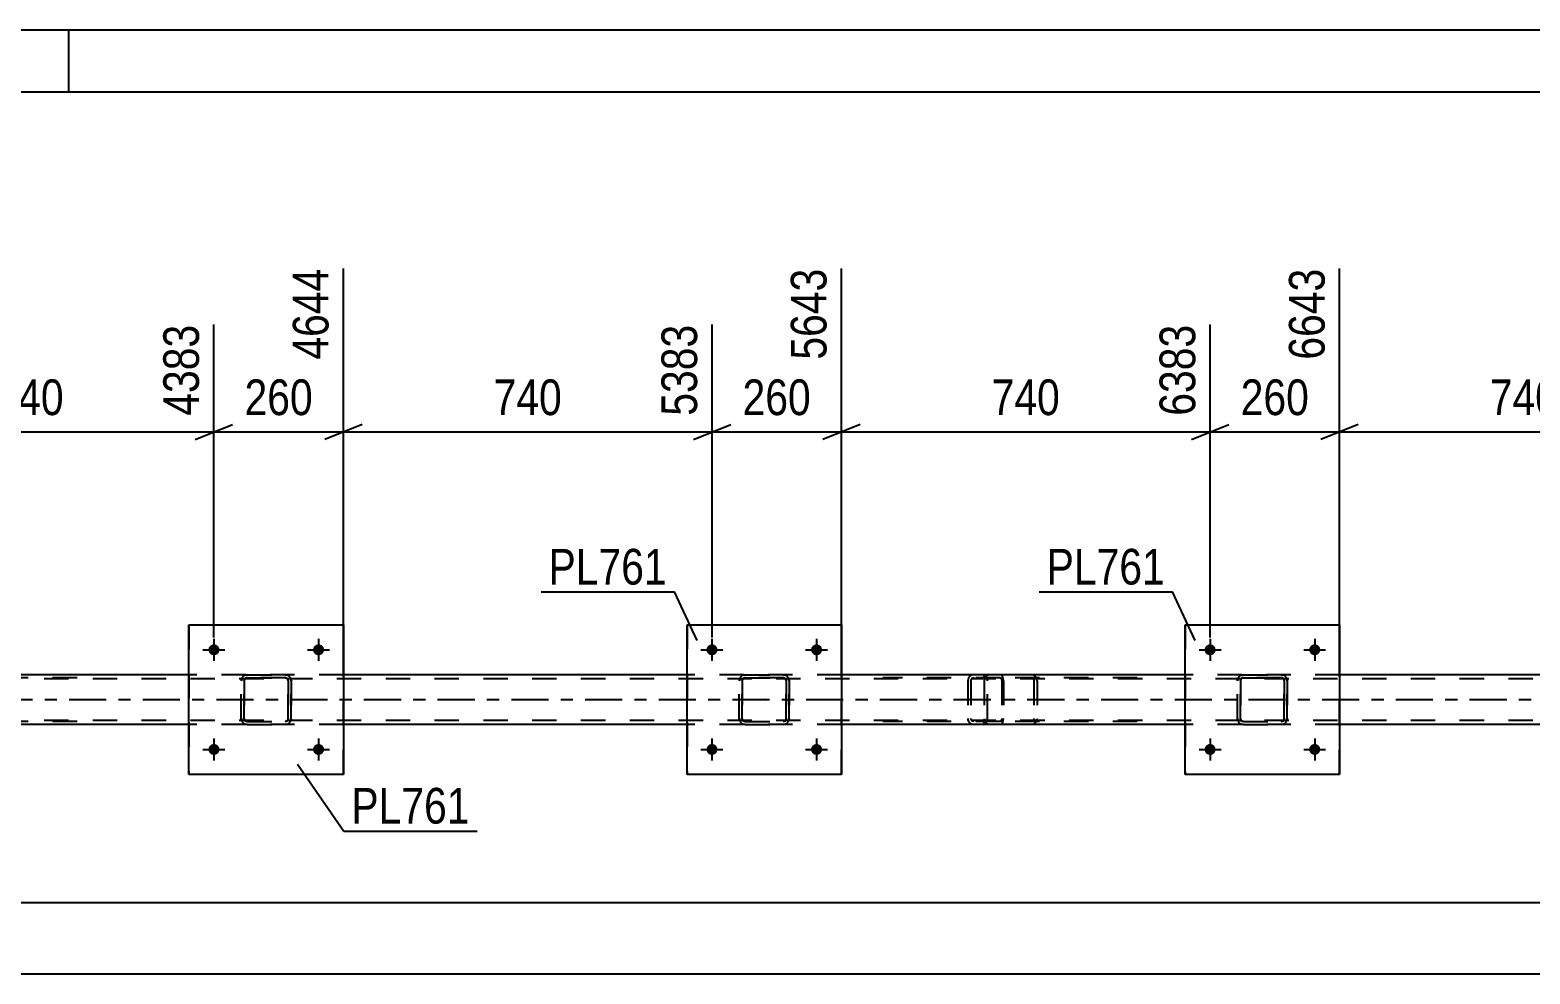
# Model space of a CAD drawing. Header units: millimetres. Extents: x 0 to 841, y 0 to 594.
# Drawn here: x 207.9 to 328.3, y 518.2 to 594 of the extents above; entities that cross this region are included whole.
import ezdxf

# ---------------------------------------------------------------- set-up
doc = ezdxf.new("R2010")
doc.units = ezdxf.units.MM
doc.linetypes.add('DXK_LINE_DOT2', pattern=[3.9198, 1.9599, -1.9599])
doc.linetypes.add('DXK_LINE_DOT3', pattern=[5.9187, 2.979, -0.9799, 0.9799, -0.9799])
doc.styles.add('Arial Narrow', font='ARIALN.TTF', dxfattribs={"height": 0.2})

# ---------------------------------------------------------------- blocks, each defined once
blk = doc.blocks.new('Unknown-318892383-1113')
at = {"color": 5, "linetype": 'Continuous'}
for p, q in [((841, 594), (0, 594)), ((211, 589), (211, 594)), ((836, 589), (5, 589))]:
    blk.add_line(p, q, dxfattribs=at)
blk = doc.blocks.new('Bolt-318892383-5901 - 5883')
at = {"linetype": 'Continuous'}
for points in [[(222.22, 536.25), (222.23, 536.34), (222.26, 536.43), (222.31, 536.51), (222.37, 536.58), (222.44, 536.63), (222.53, 536.67), (222.62, 536.69), (222.71, 536.69), (222.8, 536.67), (222.88, 536.63), (222.96, 536.58), (223.02, 536.51), (223.07, 536.43), (223.1, 536.34), (223.1, 536.25), (223.1, 536.16), (223.07, 536.07), (223.02, 535.99), (222.96, 535.92), (222.88, 535.87), (222.8, 535.83), (222.71, 535.81), (222.62, 535.81), (222.53, 535.83), (222.44, 535.87), (222.37, 535.92), (222.31, 535.99), (222.26, 536.07), (222.23, 536.16)], [(230.62, 536.25), (230.63, 536.34), (230.66, 536.43), (230.71, 536.51), (230.77, 536.58), (230.84, 536.63), (230.93, 536.67), (231.02, 536.69), (231.11, 536.69), (231.2, 536.67), (231.28, 536.63), (231.36, 536.58), (231.42, 536.51), (231.47, 536.43), (231.5, 536.34), (231.5, 536.25), (231.5, 536.16), (231.47, 536.07), (231.42, 535.99), (231.36, 535.92), (231.28, 535.87), (231.2, 535.83), (231.11, 535.81), (231.02, 535.81), (230.93, 535.83), (230.84, 535.87), (230.77, 535.92), (230.71, 535.99), (230.66, 536.07), (230.63, 536.16)]]:
    blk.add_hatch(color=1, dxfattribs=at).paths.add_polyline_path(points)
at = {"color": 1, "linetype": 'Continuous'}
for p, q in [((221.78, 536.25), (223.54, 536.25)), ((222.66, 537.13), (222.66, 535.37)), ((230.18, 536.25), (231.94, 536.25)), ((231.06, 537.13), (231.06, 535.37))]:
    blk.add_line(p, q, dxfattribs=at)
blk = doc.blocks.new('Bolt-318892383-5902 - 5883')
at = {"linetype": 'Continuous'}
for points in [[(222.22, 544.25), (222.23, 544.34), (222.26, 544.43), (222.31, 544.51), (222.37, 544.58), (222.44, 544.63), (222.53, 544.67), (222.62, 544.69), (222.71, 544.69), (222.8, 544.67), (222.88, 544.63), (222.96, 544.58), (223.02, 544.51), (223.07, 544.43), (223.1, 544.34), (223.1, 544.25), (223.1, 544.16), (223.07, 544.07), (223.02, 543.99), (222.96, 543.92), (222.88, 543.87), (222.8, 543.83), (222.71, 543.81), (222.62, 543.81), (222.53, 543.83), (222.44, 543.87), (222.37, 543.92), (222.31, 543.99), (222.26, 544.07), (222.23, 544.16)], [(230.62, 544.25), (230.63, 544.34), (230.66, 544.43), (230.71, 544.51), (230.77, 544.58), (230.84, 544.63), (230.93, 544.67), (231.02, 544.69), (231.11, 544.69), (231.2, 544.67), (231.28, 544.63), (231.36, 544.58), (231.42, 544.51), (231.47, 544.43), (231.5, 544.34), (231.5, 544.25), (231.5, 544.16), (231.47, 544.07), (231.42, 543.99), (231.36, 543.92), (231.28, 543.87), (231.2, 543.83), (231.11, 543.81), (231.02, 543.81), (230.93, 543.83), (230.84, 543.87), (230.77, 543.92), (230.71, 543.99), (230.66, 544.07), (230.63, 544.16)]]:
    blk.add_hatch(color=1, dxfattribs=at).paths.add_polyline_path(points)
at = {"color": 1, "linetype": 'Continuous'}
for p, q in [((222.66, 545.13), (222.66, 543.37)), ((231.06, 545.13), (231.06, 543.37)), ((221.78, 544.25), (223.54, 544.25)), ((230.18, 544.25), (231.94, 544.25))]:
    blk.add_line(p, q, dxfattribs=at)
blk = doc.blocks.new('Bolt-318892383-5917 - 5883')
at = {"linetype": 'Continuous'}
for points in [[(262.21, 536.25), (262.22, 536.34), (262.25, 536.43), (262.3, 536.51), (262.36, 536.58), (262.43, 536.63), (262.52, 536.67), (262.61, 536.69), (262.7, 536.69), (262.79, 536.67), (262.87, 536.63), (262.95, 536.58), (263.01, 536.51), (263.06, 536.43), (263.08, 536.34), (263.09, 536.25), (263.08, 536.16), (263.06, 536.07), (263.01, 535.99), (262.95, 535.92), (262.87, 535.87), (262.79, 535.83), (262.7, 535.81), (262.61, 535.81), (262.52, 535.83), (262.43, 535.87), (262.36, 535.92), (262.3, 535.99), (262.25, 536.07), (262.22, 536.16)], [(270.61, 536.25), (270.62, 536.34), (270.65, 536.43), (270.7, 536.51), (270.76, 536.58), (270.83, 536.63), (270.92, 536.67), (271.01, 536.69), (271.1, 536.69), (271.19, 536.67), (271.27, 536.63), (271.35, 536.58), (271.41, 536.51), (271.46, 536.43), (271.48, 536.34), (271.49, 536.25), (271.48, 536.16), (271.46, 536.07), (271.41, 535.99), (271.35, 535.92), (271.27, 535.87), (271.19, 535.83), (271.1, 535.81), (271.01, 535.81), (270.92, 535.83), (270.83, 535.87), (270.76, 535.92), (270.7, 535.99), (270.65, 536.07), (270.62, 536.16)]]:
    blk.add_hatch(color=1, dxfattribs=at).paths.add_polyline_path(points)
at = {"color": 1, "linetype": 'Continuous'}
for p, q in [((261.77, 536.25), (263.53, 536.25)), ((262.65, 537.13), (262.65, 535.37)), ((270.17, 536.25), (271.93, 536.25)), ((271.05, 537.13), (271.05, 535.37))]:
    blk.add_line(p, q, dxfattribs=at)
blk = doc.blocks.new('Bolt-318892383-5918 - 5883')
at = {"linetype": 'Continuous'}
for points in [[(262.21, 544.25), (262.22, 544.34), (262.25, 544.43), (262.3, 544.51), (262.36, 544.58), (262.43, 544.63), (262.52, 544.67), (262.61, 544.69), (262.7, 544.69), (262.79, 544.67), (262.87, 544.63), (262.95, 544.58), (263.01, 544.51), (263.06, 544.43), (263.08, 544.34), (263.09, 544.25), (263.08, 544.16), (263.06, 544.07), (263.01, 543.99), (262.95, 543.92), (262.87, 543.87), (262.79, 543.83), (262.7, 543.81), (262.61, 543.81), (262.52, 543.83), (262.43, 543.87), (262.36, 543.92), (262.3, 543.99), (262.25, 544.07), (262.22, 544.16)], [(270.61, 544.25), (270.62, 544.34), (270.65, 544.43), (270.7, 544.51), (270.76, 544.58), (270.83, 544.63), (270.92, 544.67), (271.01, 544.69), (271.1, 544.69), (271.19, 544.67), (271.27, 544.63), (271.35, 544.58), (271.41, 544.51), (271.46, 544.43), (271.48, 544.34), (271.49, 544.25), (271.48, 544.16), (271.46, 544.07), (271.41, 543.99), (271.35, 543.92), (271.27, 543.87), (271.19, 543.83), (271.1, 543.81), (271.01, 543.81), (270.92, 543.83), (270.83, 543.87), (270.76, 543.92), (270.7, 543.99), (270.65, 544.07), (270.62, 544.16)]]:
    blk.add_hatch(color=1, dxfattribs=at).paths.add_polyline_path(points)
at = {"color": 1, "linetype": 'Continuous'}
for p, q in [((262.65, 545.13), (262.65, 543.37)), ((271.05, 545.13), (271.05, 543.37)), ((261.77, 544.25), (263.53, 544.25)), ((270.17, 544.25), (271.93, 544.25))]:
    blk.add_line(p, q, dxfattribs=at)
blk = doc.blocks.new('Part-318892383-5984 - 5883')
at = {"color": 7, "linetype": 'DXK_LINE_DOT2'}
for p, q in [((285.79, 542.25), (276.38, 542.25)), ((283.7, 542.25), (283.51, 542.21)), ((284.51, 542.01), (284.51, 542.25)), ((285.89, 542.21), (285.79, 542.25)), ((285.98, 542.11), (285.89, 542.21)), ((286.04, 541.95), (285.98, 542.11)), ((285.79, 542.01), (276.38, 542.01)), ((283.22, 541.91), (283.2, 541.77)), ((283.2, 541.77), (283.2, 538.73)), ((283.23, 541.95), (283.22, 541.91)), ((283.45, 541.77), (283.47, 541.86)), ((283.45, 541.77), (283.45, 538.73)), ((283.47, 541.86), (283.52, 541.94)), ((283.52, 541.94), (283.6, 541.99)), ((283.6, 541.99), (283.7, 542.01)), ((285.79, 542.01), (285.84, 541.99)), ((285.84, 541.99), (285.89, 541.94)), ((285.89, 541.94), (285.91, 541.86)), ((285.91, 541.86), (285.92, 541.77)), ((285.92, 541.77), (285.92, 538.73)), ((286.06, 541.77), (286.04, 541.95)), ((286.06, 541.77), (286.06, 538.73)), ((285.79, 538.49), (276.38, 538.49)), ((283.2, 538.73), (283.21, 538.64)), ((283.21, 538.64), (283.23, 538.55)), ((283.47, 538.64), (283.45, 538.73)), ((283.52, 538.56), (283.47, 538.64)), ((283.6, 538.51), (283.52, 538.56)), ((283.7, 538.49), (283.6, 538.51)), ((284.51, 538.25), (284.51, 538.49)), ((285.84, 538.51), (285.79, 538.49)), ((285.89, 538.56), (285.84, 538.51)), ((285.91, 538.64), (285.89, 538.56)), ((285.92, 538.73), (285.91, 538.64)), ((285.98, 538.39), (286.04, 538.55)), ((286.04, 538.55), (286.06, 538.73)), ((285.79, 538.25), (276.38, 538.25)), ((283.51, 538.29), (283.7, 538.25)), ((285.79, 538.25), (285.89, 538.29)), ((285.89, 538.29), (285.98, 538.39))]:
    blk.add_line(p, q, dxfattribs=at)
for centre, start, end in [((283.68, 541.75), 111.1941, 156.1506), ((283.68, 538.75), 203.8494, 248.8059)]:
    blk.add_arc(centre, 0.492, start, end, dxfattribs=at)
blk = doc.blocks.new('Bolt-318892383-5925 - 5883')
at = {"linetype": 'Continuous'}
for points in [[(302.21, 536.25), (302.22, 536.34), (302.25, 536.43), (302.3, 536.51), (302.36, 536.58), (302.43, 536.63), (302.52, 536.67), (302.61, 536.69), (302.7, 536.69), (302.79, 536.67), (302.87, 536.63), (302.95, 536.58), (303.01, 536.51), (303.06, 536.43), (303.08, 536.34), (303.09, 536.25), (303.08, 536.16), (303.06, 536.07), (303.01, 535.99), (302.95, 535.92), (302.87, 535.87), (302.79, 535.83), (302.7, 535.81), (302.61, 535.81), (302.52, 535.83), (302.43, 535.87), (302.36, 535.92), (302.3, 535.99), (302.25, 536.07), (302.22, 536.16)], [(310.61, 536.25), (310.62, 536.34), (310.65, 536.43), (310.7, 536.51), (310.76, 536.58), (310.83, 536.63), (310.92, 536.67), (311.01, 536.69), (311.1, 536.69), (311.19, 536.67), (311.27, 536.63), (311.35, 536.58), (311.41, 536.51), (311.46, 536.43), (311.48, 536.34), (311.49, 536.25), (311.48, 536.16), (311.46, 536.07), (311.41, 535.99), (311.35, 535.92), (311.27, 535.87), (311.19, 535.83), (311.1, 535.81), (311.01, 535.81), (310.92, 535.83), (310.83, 535.87), (310.76, 535.92), (310.7, 535.99), (310.65, 536.07), (310.62, 536.16)]]:
    blk.add_hatch(color=1, dxfattribs=at).paths.add_polyline_path(points)
at = {"color": 1, "linetype": 'Continuous'}
for p, q in [((301.77, 536.25), (303.53, 536.25)), ((302.65, 537.13), (302.65, 535.37)), ((310.17, 536.25), (311.93, 536.25)), ((311.05, 537.13), (311.05, 535.37))]:
    blk.add_line(p, q, dxfattribs=at)
blk = doc.blocks.new('Bolt-318892383-5926 - 5883')
at = {"linetype": 'Continuous'}
for points in [[(302.21, 544.25), (302.22, 544.34), (302.25, 544.43), (302.3, 544.51), (302.36, 544.58), (302.43, 544.63), (302.52, 544.67), (302.61, 544.69), (302.7, 544.69), (302.79, 544.67), (302.87, 544.63), (302.95, 544.58), (303.01, 544.51), (303.06, 544.43), (303.08, 544.34), (303.09, 544.25), (303.08, 544.16), (303.06, 544.07), (303.01, 543.99), (302.95, 543.92), (302.87, 543.87), (302.79, 543.83), (302.7, 543.81), (302.61, 543.81), (302.52, 543.83), (302.43, 543.87), (302.36, 543.92), (302.3, 543.99), (302.25, 544.07), (302.22, 544.16)], [(310.61, 544.25), (310.62, 544.34), (310.65, 544.43), (310.7, 544.51), (310.76, 544.58), (310.83, 544.63), (310.92, 544.67), (311.01, 544.69), (311.1, 544.69), (311.19, 544.67), (311.27, 544.63), (311.35, 544.58), (311.41, 544.51), (311.46, 544.43), (311.48, 544.34), (311.49, 544.25), (311.48, 544.16), (311.46, 544.07), (311.41, 543.99), (311.35, 543.92), (311.27, 543.87), (311.19, 543.83), (311.1, 543.81), (311.01, 543.81), (310.92, 543.83), (310.83, 543.87), (310.76, 543.92), (310.7, 543.99), (310.65, 544.07), (310.62, 544.16)]]:
    blk.add_hatch(color=1, dxfattribs=at).paths.add_polyline_path(points)
at = {"color": 1, "linetype": 'Continuous'}
for p, q in [((302.65, 545.13), (302.65, 543.37)), ((311.05, 545.13), (311.05, 543.37)), ((301.77, 544.25), (303.53, 544.25)), ((310.17, 544.25), (311.93, 544.25))]:
    blk.add_line(p, q, dxfattribs=at)
blk = doc.blocks.new('Part-318892383-5941 - 5883')
at = {"color": 2, "linetype": 'Continuous'}
for p, q in [((220.66, 542.25), (193.06, 542.25)), ((260.65, 542.25), (233.06, 542.25)), ((300.65, 542.25), (273.05, 542.25)), ((340.66, 542.25), (313.05, 542.25)), ((220.66, 538.25), (193.06, 538.25)), ((260.65, 538.25), (233.06, 538.25)), ((300.65, 538.25), (273.05, 538.25)), ((340.66, 538.25), (313.05, 538.25))]:
    blk.add_line(p, q, dxfattribs=at)
at = {"color": 7, "linetype": 'DXK_LINE_DOT2'}
for p, q in [((233.06, 542.25), (220.66, 542.25)), ((273.05, 542.25), (260.65, 542.25)), ((313.05, 542.25), (300.65, 542.25)), ((767.59, 541.93), (92.66, 541.93)), ((767.59, 538.57), (92.66, 538.57)), ((233.06, 538.25), (220.66, 538.25)), ((273.05, 538.25), (260.65, 538.25)), ((313.05, 538.25), (300.65, 538.25))]:
    blk.add_line(p, q, dxfattribs=at)
at = {"color": 7, "linetype": 'DXK_LINE_DOT3'}
blk.add_line((92.66, 540.25), (767.59, 540.25), dxfattribs=at)
blk = doc.blocks.new('Part-318892383-6071 - 5883')
at = {"color": 2, "linetype": 'Continuous'}
for p, q in [((220.66, 534.25), (220.66, 546.25)), ((220.66, 546.25), (220.66, 546.25)), ((220.66, 546.25), (233.06, 546.25)), ((233.06, 546.25), (233.06, 534.25)), ((220.66, 534.25), (220.66, 534.25)), ((233.06, 534.25), (220.66, 534.25))]:
    blk.add_line(p, q, dxfattribs=at)
at = {"color": 7, "linetype": 'DXK_LINE_DOT2'}
for p, q in [((220.66, 546.25), (220.66, 534.25)), ((220.66, 546.25), (220.66, 546.25)), ((233.06, 534.25), (233.06, 546.25)), ((220.66, 534.25), (220.66, 534.25))]:
    blk.add_line(p, q, dxfattribs=at)
blk = doc.blocks.new('Part-318892383-6113 - 5883')
at = {"color": 7, "linetype": 'DXK_LINE_DOT2'}
for p, q in [((285.02, 542.25), (284.83, 542.21)), ((296.8, 542.25), (285.02, 542.25)), ((288.45, 542.21), (288.26, 542.25)), ((284.54, 541.91), (284.51, 541.77)), ((284.51, 541.77), (284.51, 538.73)), ((284.55, 541.95), (284.54, 541.91)), ((284.77, 541.77), (284.79, 541.86)), ((284.77, 538.73), (284.77, 541.77)), ((284.79, 541.86), (284.84, 541.94)), ((284.84, 541.94), (284.93, 541.99)), ((284.93, 541.99), (285.02, 542.01)), ((296.8, 542.01), (285.02, 542.01)), ((288.26, 542.01), (288.36, 541.99)), ((288.36, 541.99), (288.44, 541.94)), ((288.44, 541.94), (288.5, 541.86)), ((288.5, 541.86), (288.51, 541.77)), ((288.51, 541.77), (288.51, 538.73)), ((288.74, 541.91), (288.73, 541.95)), ((288.77, 541.77), (288.74, 541.91)), ((288.77, 541.77), (288.77, 538.73)), ((284.51, 538.73), (284.53, 538.64)), ((284.53, 538.64), (284.55, 538.55)), ((284.79, 538.64), (284.77, 538.73)), ((284.84, 538.56), (284.79, 538.64)), ((284.93, 538.51), (284.84, 538.56)), ((285.02, 538.49), (284.93, 538.51)), ((296.8, 538.49), (285.02, 538.49)), ((288.36, 538.51), (288.26, 538.49)), ((288.44, 538.56), (288.36, 538.51)), ((288.5, 538.64), (288.44, 538.56)), ((288.51, 538.73), (288.5, 538.64)), ((288.73, 538.55), (288.75, 538.64)), ((288.75, 538.64), (288.77, 538.73)), ((284.83, 538.29), (285.02, 538.25)), ((296.8, 538.25), (285.02, 538.25)), ((288.26, 538.25), (288.45, 538.29))]:
    blk.add_line(p, q, dxfattribs=at)
for centre, start, end in [((285, 541.75), 110.7583, 155.68), ((288.28, 541.75), 24.32, 69.2417), ((285, 538.75), 204.32, 249.2417), ((288.28, 538.75), 290.7583, 335.68)]:
    blk.add_arc(centre, 0.496, start, end, dxfattribs=at)
blk = doc.blocks.new('Part-318892383-6114 - 5883')
at = {"color": 7, "linetype": 'DXK_LINE_DOT2'}
for p, q in [((199.89, 542.25), (199.69, 542.21)), ((211.67, 542.25), (199.89, 542.25)), ((203.32, 542.21), (203.12, 542.25)), ((199.41, 541.91), (199.38, 541.77)), ((199.38, 541.77), (199.38, 538.73)), ((199.42, 541.95), (199.41, 541.91)), ((199.63, 541.77), (199.65, 541.86)), ((199.63, 538.73), (199.63, 541.77)), ((199.65, 541.86), (199.71, 541.94)), ((199.71, 541.94), (199.79, 541.99)), ((199.79, 541.99), (199.89, 542.01)), ((211.67, 542.01), (199.89, 542.01)), ((203.12, 542.01), (203.22, 541.99)), ((203.22, 541.99), (203.31, 541.94)), ((203.31, 541.94), (203.36, 541.86)), ((203.36, 541.86), (203.38, 541.77)), ((203.38, 541.77), (203.38, 538.73)), ((203.61, 541.91), (203.6, 541.95)), ((203.64, 541.77), (203.61, 541.91)), ((203.64, 541.77), (203.64, 538.73)), ((199.38, 538.73), (199.4, 538.64)), ((199.4, 538.64), (199.42, 538.55)), ((199.65, 538.64), (199.63, 538.73)), ((199.71, 538.56), (199.65, 538.64)), ((199.79, 538.51), (199.71, 538.56)), ((199.89, 538.49), (199.79, 538.51)), ((211.67, 538.49), (199.89, 538.49)), ((203.22, 538.51), (203.12, 538.49)), ((203.31, 538.56), (203.22, 538.51)), ((203.36, 538.64), (203.31, 538.56)), ((203.38, 538.73), (203.36, 538.64)), ((203.6, 538.55), (203.62, 538.64)), ((203.62, 538.64), (203.64, 538.73)), ((199.69, 538.29), (199.89, 538.25)), ((211.67, 538.25), (199.89, 538.25)), ((203.12, 538.25), (203.32, 538.29))]:
    blk.add_line(p, q, dxfattribs=at)
for centre, start, end in [((199.87, 541.75), 110.7583, 155.68), ((203.14, 541.75), 24.32, 69.2417), ((199.87, 538.75), 204.32, 249.2417), ((203.14, 538.75), 290.7583, 335.68)]:
    blk.add_arc(centre, 0.496, start, end, dxfattribs=at)
blk = doc.blocks.new('Part-318892383-6116 - 5883')
at = {"color": 7, "linetype": 'DXK_LINE_DOT2'}
for p, q in [((225.16, 542.21), (225.34, 542.25)), ((225.34, 542.25), (225.16, 542.21)), ((225.34, 542.25), (228.38, 542.25)), ((225.34, 542.25), (225.34, 542.25)), ((225.34, 542.25), (228.38, 542.25)), ((228.38, 542.25), (228.38, 542.25)), ((228.38, 542.25), (228.56, 542.21)), ((228.57, 542.21), (228.38, 542.25)), ((224.86, 541.77), (224.9, 541.95)), ((224.9, 541.95), (224.86, 541.77)), ((224.86, 538.73), (224.86, 541.77)), ((224.86, 541.77), (224.86, 541.77)), ((224.86, 538.73), (224.86, 541.77)), ((225.1, 541.77), (225.12, 541.86)), ((225.12, 541.86), (225.1, 541.77)), ((225.1, 538.73), (225.1, 541.77)), ((225.1, 541.77), (225.1, 541.77)), ((225.1, 541.77), (225.1, 538.73)), ((225.12, 541.86), (225.17, 541.94)), ((225.17, 541.94), (225.12, 541.86)), ((225.17, 541.94), (225.25, 541.99)), ((225.25, 541.99), (225.17, 541.94)), ((225.25, 541.99), (225.34, 542.01)), ((225.34, 542.01), (225.25, 541.99)), ((225.34, 542.01), (228.38, 542.01)), ((225.34, 542.01), (225.34, 542.01)), ((228.38, 542.01), (225.34, 542.01)), ((228.38, 542.01), (228.38, 542.01)), ((228.38, 542.01), (228.48, 541.99)), ((228.47, 541.99), (228.38, 542.01)), ((228.47, 541.99), (228.48, 541.99)), ((228.55, 541.94), (228.47, 541.99)), ((228.48, 541.99), (228.55, 541.94)), ((228.55, 541.94), (228.61, 541.86)), ((228.6, 541.86), (228.55, 541.94)), ((228.62, 541.77), (228.6, 541.86)), ((228.61, 541.86), (228.62, 541.77)), ((228.62, 538.73), (228.62, 541.77)), ((228.62, 541.77), (228.62, 541.77)), ((228.62, 541.77), (228.62, 538.73)), ((228.82, 541.95), (228.86, 541.77)), ((228.86, 541.77), (228.83, 541.95)), ((228.86, 538.73), (228.86, 541.77)), ((228.86, 541.77), (228.86, 541.77)), ((228.86, 541.77), (228.86, 538.73)), ((224.86, 538.73), (224.86, 538.73)), ((224.9, 538.55), (224.86, 538.73)), ((224.86, 538.73), (224.9, 538.55)), ((225.1, 538.73), (225.1, 538.73)), ((225.12, 538.64), (225.1, 538.73)), ((225.1, 538.73), (225.12, 538.64)), ((225.17, 538.56), (225.12, 538.64)), ((225.12, 538.64), (225.17, 538.56)), ((225.25, 538.51), (225.17, 538.56)), ((225.17, 538.56), (225.25, 538.51)), ((225.34, 538.49), (225.25, 538.51)), ((225.25, 538.51), (225.34, 538.49)), ((225.34, 538.49), (228.38, 538.49)), ((225.34, 538.49), (225.34, 538.49)), ((225.34, 538.49), (228.38, 538.49)), ((228.48, 538.51), (228.38, 538.49)), ((228.38, 538.49), (228.47, 538.51)), ((228.38, 538.49), (228.38, 538.49)), ((228.47, 538.51), (228.55, 538.56)), ((228.55, 538.56), (228.48, 538.51)), ((228.61, 538.64), (228.55, 538.56)), ((228.55, 538.56), (228.6, 538.64)), ((228.6, 538.64), (228.62, 538.73)), ((228.62, 538.73), (228.61, 538.64)), ((228.62, 538.73), (228.62, 538.73)), ((228.86, 538.73), (228.82, 538.55)), ((228.83, 538.55), (228.86, 538.73)), ((228.86, 538.73), (228.86, 538.73)), ((225.16, 538.29), (225.16, 538.29)), ((225.34, 538.25), (225.16, 538.29)), ((225.16, 538.29), (225.34, 538.25)), ((225.34, 538.25), (228.38, 538.25)), ((225.34, 538.25), (225.34, 538.25)), ((225.34, 538.25), (228.38, 538.25)), ((228.56, 538.29), (228.38, 538.25)), ((228.38, 538.25), (228.57, 538.29)), ((228.38, 538.25), (228.38, 538.25))]:
    blk.add_line(p, q, dxfattribs=at)
at = {"color": 7, "linetype": 'DXK_LINE_DOT3'}
blk.add_line((226.87, 540.25), (226.86, 540.25), dxfattribs=at)
at = {"color": 7, "linetype": 'DXK_LINE_DOT2'}
for centre, start, end in [((225.34, 541.77), 112.5, 157.5), ((225.34, 541.77), 112.5, 157.5), ((228.38, 541.77), 22.5, 67.5), ((228.38, 541.77), 22.5, 67.5), ((225.34, 538.73), 202.5, 247.5), ((225.34, 538.73), 202.5, 247.5), ((228.38, 538.73), 292.5, 337.5), ((228.38, 538.73), 292.5, 337.5)]:
    blk.add_arc(centre, 0.48, start, end, dxfattribs=at)
blk = doc.blocks.new('Part-318892383-6122 - 5883')
at = {"color": 7, "linetype": 'DXK_LINE_DOT2'}
for p, q in [((265.14, 542.21), (265.33, 542.25)), ((265.33, 542.25), (265.15, 542.21)), ((265.33, 542.25), (268.37, 542.25)), ((265.33, 542.25), (265.33, 542.25)), ((265.33, 542.25), (268.37, 542.25)), ((268.37, 542.25), (268.37, 542.25)), ((268.37, 542.25), (268.55, 542.21)), ((268.56, 542.21), (268.37, 542.25)), ((264.85, 541.77), (264.89, 541.95)), ((264.89, 541.95), (264.85, 541.77)), ((264.85, 538.73), (264.85, 541.77)), ((264.85, 541.77), (264.85, 541.77)), ((264.85, 538.73), (264.85, 541.77)), ((265.09, 541.77), (265.11, 541.86)), ((265.11, 541.86), (265.09, 541.77)), ((265.09, 538.73), (265.09, 541.77)), ((265.09, 541.77), (265.09, 541.77)), ((265.09, 541.77), (265.09, 538.73)), ((265.11, 541.86), (265.16, 541.94)), ((265.16, 541.94), (265.11, 541.86)), ((265.16, 541.94), (265.24, 541.99)), ((265.24, 541.99), (265.16, 541.94)), ((265.24, 541.99), (265.33, 542.01)), ((265.33, 542.01), (265.24, 541.99)), ((265.33, 542.01), (268.37, 542.01)), ((265.33, 542.01), (265.33, 542.01)), ((268.37, 542.01), (265.33, 542.01)), ((268.37, 542.01), (268.37, 542.01)), ((268.37, 542.01), (268.47, 541.99)), ((268.46, 541.99), (268.37, 542.01)), ((268.46, 541.99), (268.47, 541.99)), ((268.54, 541.94), (268.46, 541.99)), ((268.47, 541.99), (268.54, 541.94)), ((268.54, 541.94), (268.6, 541.86)), ((268.59, 541.86), (268.54, 541.94)), ((268.61, 541.77), (268.59, 541.86)), ((268.6, 541.86), (268.61, 541.77)), ((268.61, 538.73), (268.61, 541.77)), ((268.61, 541.77), (268.61, 541.77)), ((268.61, 541.77), (268.61, 538.73)), ((268.81, 541.95), (268.85, 541.77)), ((268.85, 541.77), (268.82, 541.95)), ((268.85, 538.73), (268.85, 541.77)), ((268.85, 541.77), (268.85, 541.77)), ((268.85, 541.77), (268.85, 538.73)), ((264.85, 538.73), (264.85, 538.73)), ((264.89, 538.55), (264.85, 538.73)), ((264.85, 538.73), (264.89, 538.55)), ((265.09, 538.73), (265.09, 538.73)), ((265.11, 538.64), (265.09, 538.73)), ((265.09, 538.73), (265.11, 538.64)), ((265.16, 538.56), (265.11, 538.64)), ((265.11, 538.64), (265.16, 538.56)), ((265.24, 538.51), (265.16, 538.56)), ((265.16, 538.56), (265.24, 538.51)), ((265.33, 538.49), (265.24, 538.51)), ((265.24, 538.51), (265.33, 538.49)), ((265.33, 538.49), (268.37, 538.49)), ((265.33, 538.49), (265.33, 538.49)), ((265.33, 538.49), (268.37, 538.49)), ((268.47, 538.51), (268.37, 538.49)), ((268.37, 538.49), (268.46, 538.51)), ((268.37, 538.49), (268.37, 538.49)), ((268.46, 538.51), (268.54, 538.56)), ((268.54, 538.56), (268.47, 538.51)), ((268.6, 538.64), (268.54, 538.56)), ((268.54, 538.56), (268.59, 538.64)), ((268.59, 538.64), (268.61, 538.73)), ((268.61, 538.73), (268.6, 538.64)), ((268.61, 538.73), (268.61, 538.73)), ((268.85, 538.73), (268.81, 538.55)), ((268.82, 538.55), (268.85, 538.73)), ((268.85, 538.73), (268.85, 538.73)), ((265.14, 538.29), (265.15, 538.29)), ((265.33, 538.25), (265.14, 538.29)), ((265.15, 538.29), (265.33, 538.25)), ((265.33, 538.25), (268.37, 538.25)), ((265.33, 538.25), (265.33, 538.25)), ((265.33, 538.25), (268.37, 538.25)), ((268.55, 538.29), (268.37, 538.25)), ((268.37, 538.25), (268.56, 538.29)), ((268.37, 538.25), (268.37, 538.25))]:
    blk.add_line(p, q, dxfattribs=at)
at = {"color": 7, "linetype": 'DXK_LINE_DOT3'}
blk.add_line((266.86, 540.25), (266.85, 540.25), dxfattribs=at)
at = {"color": 7, "linetype": 'DXK_LINE_DOT2'}
for centre, start, end in [((265.33, 541.77), 112.5, 157.5), ((265.33, 541.77), 112.5, 157.5), ((268.37, 541.77), 22.5, 67.5), ((268.37, 541.77), 22.5, 67.5), ((265.33, 538.73), 202.5, 247.5), ((265.33, 538.73), 202.5, 247.5), ((268.37, 538.73), 292.5, 337.5), ((268.37, 538.73), 292.5, 337.5)]:
    blk.add_arc(centre, 0.48, start, end, dxfattribs=at)
blk = doc.blocks.new('Part-318892383-6127 - 5883')
at = {"color": 2, "linetype": 'Continuous'}
for p, q in [((260.65, 534.25), (260.65, 546.25)), ((260.65, 546.25), (260.65, 546.25)), ((260.65, 546.25), (273.05, 546.25)), ((273.05, 546.25), (273.05, 534.25)), ((260.65, 534.25), (260.65, 534.25)), ((273.05, 534.25), (260.65, 534.25))]:
    blk.add_line(p, q, dxfattribs=at)
at = {"color": 7, "linetype": 'DXK_LINE_DOT2'}
for p, q in [((260.65, 546.25), (260.65, 534.25)), ((260.65, 546.25), (260.65, 546.25)), ((273.05, 534.25), (273.05, 546.25)), ((260.65, 534.25), (260.65, 534.25))]:
    blk.add_line(p, q, dxfattribs=at)
blk = doc.blocks.new('Part-318892383-6128 - 5883')
at = {"color": 7, "linetype": 'DXK_LINE_DOT2'}
for p, q in [((305.14, 542.21), (305.33, 542.25)), ((305.33, 542.25), (305.15, 542.21)), ((305.33, 542.25), (308.37, 542.25)), ((305.33, 542.25), (305.33, 542.25)), ((305.33, 542.25), (308.37, 542.25)), ((308.37, 542.25), (308.37, 542.25)), ((308.37, 542.25), (308.55, 542.21)), ((308.56, 542.21), (308.37, 542.25)), ((304.85, 541.77), (304.89, 541.95)), ((304.89, 541.95), (304.85, 541.77)), ((304.85, 538.73), (304.85, 541.77)), ((304.85, 541.77), (304.85, 541.77)), ((304.85, 538.73), (304.85, 541.77)), ((305.09, 541.77), (305.11, 541.86)), ((305.11, 541.86), (305.09, 541.77)), ((305.09, 538.73), (305.09, 541.77)), ((305.09, 541.77), (305.09, 541.77)), ((305.09, 541.77), (305.09, 538.73)), ((305.11, 541.86), (305.16, 541.94)), ((305.16, 541.94), (305.11, 541.86)), ((305.16, 541.94), (305.24, 541.99)), ((305.24, 541.99), (305.16, 541.94)), ((305.24, 541.99), (305.33, 542.01)), ((305.33, 542.01), (305.24, 541.99)), ((305.33, 542.01), (308.37, 542.01)), ((305.33, 542.01), (305.33, 542.01)), ((308.37, 542.01), (305.33, 542.01)), ((308.37, 542.01), (308.37, 542.01)), ((308.37, 542.01), (308.47, 541.99)), ((308.46, 541.99), (308.37, 542.01)), ((308.46, 541.99), (308.47, 541.99)), ((308.54, 541.94), (308.46, 541.99)), ((308.47, 541.99), (308.54, 541.94)), ((308.54, 541.94), (308.6, 541.86)), ((308.59, 541.86), (308.54, 541.94)), ((308.61, 541.77), (308.59, 541.86)), ((308.6, 541.86), (308.61, 541.77)), ((308.61, 538.73), (308.61, 541.77)), ((308.61, 541.77), (308.61, 541.77)), ((308.61, 541.77), (308.61, 538.73)), ((308.81, 541.95), (308.85, 541.77)), ((308.85, 541.77), (308.82, 541.95)), ((308.85, 538.73), (308.85, 541.77)), ((308.85, 541.77), (308.85, 541.77)), ((308.85, 541.77), (308.85, 538.73)), ((304.85, 538.73), (304.85, 538.73)), ((304.89, 538.55), (304.85, 538.73)), ((304.85, 538.73), (304.89, 538.55)), ((305.09, 538.73), (305.09, 538.73)), ((305.11, 538.64), (305.09, 538.73)), ((305.09, 538.73), (305.11, 538.64)), ((305.16, 538.56), (305.11, 538.64)), ((305.11, 538.64), (305.16, 538.56)), ((305.24, 538.51), (305.16, 538.56)), ((305.16, 538.56), (305.24, 538.51)), ((305.33, 538.49), (305.24, 538.51)), ((305.24, 538.51), (305.33, 538.49)), ((305.33, 538.49), (308.37, 538.49)), ((305.33, 538.49), (305.33, 538.49)), ((305.33, 538.49), (308.37, 538.49)), ((308.47, 538.51), (308.37, 538.49)), ((308.37, 538.49), (308.46, 538.51)), ((308.37, 538.49), (308.37, 538.49)), ((308.46, 538.51), (308.54, 538.56)), ((308.54, 538.56), (308.47, 538.51)), ((308.6, 538.64), (308.54, 538.56)), ((308.54, 538.56), (308.59, 538.64)), ((308.59, 538.64), (308.61, 538.73)), ((308.61, 538.73), (308.6, 538.64)), ((308.61, 538.73), (308.61, 538.73)), ((308.85, 538.73), (308.81, 538.55)), ((308.82, 538.55), (308.85, 538.73)), ((308.85, 538.73), (308.85, 538.73)), ((305.14, 538.29), (305.15, 538.29)), ((305.33, 538.25), (305.14, 538.29)), ((305.15, 538.29), (305.33, 538.25)), ((305.33, 538.25), (308.37, 538.25)), ((305.33, 538.25), (305.33, 538.25)), ((305.33, 538.25), (308.37, 538.25)), ((308.55, 538.29), (308.37, 538.25)), ((308.37, 538.25), (308.56, 538.29)), ((308.37, 538.25), (308.37, 538.25))]:
    blk.add_line(p, q, dxfattribs=at)
at = {"color": 7, "linetype": 'DXK_LINE_DOT3'}
blk.add_line((306.86, 540.25), (306.85, 540.25), dxfattribs=at)
at = {"color": 7, "linetype": 'DXK_LINE_DOT2'}
for centre, start, end in [((305.33, 541.77), 112.5, 157.5), ((305.33, 541.77), 112.5, 157.5), ((308.37, 541.77), 22.5, 67.5), ((308.37, 541.77), 22.5, 67.5), ((305.33, 538.73), 202.5, 247.5), ((305.33, 538.73), 202.5, 247.5), ((308.37, 538.73), 292.5, 337.5), ((308.37, 538.73), 292.5, 337.5)]:
    blk.add_arc(centre, 0.48, start, end, dxfattribs=at)
blk = doc.blocks.new('Part-318892383-6133 - 5883')
at = {"color": 2, "linetype": 'Continuous'}
for p, q in [((300.65, 534.25), (300.65, 546.25)), ((300.65, 546.25), (300.65, 546.25)), ((300.65, 546.25), (313.05, 546.25)), ((313.05, 546.25), (313.05, 534.25)), ((300.65, 534.25), (300.65, 534.25)), ((313.05, 534.25), (300.65, 534.25))]:
    blk.add_line(p, q, dxfattribs=at)
at = {"color": 7, "linetype": 'DXK_LINE_DOT2'}
for p, q in [((300.65, 546.25), (300.65, 534.25)), ((300.65, 546.25), (300.65, 546.25)), ((313.05, 534.25), (313.05, 546.25)), ((300.65, 534.25), (300.65, 534.25))]:
    blk.add_line(p, q, dxfattribs=at)
blk = doc.blocks.new('StraightDimension-318892383-13742 - 5883')
at = {"color": 7, "linetype": 'Continuous'}
for p, q in [((273.05, 543.25), (273.05, 574.85)), ((302.66, 545.25), (302.66, 570.35)), ((274.55, 562.34), (271.55, 561.14)), ((273.05, 561.74), (302.66, 561.74)), ((301.16, 561.14), (304.16, 562.34))]:
    blk.add_line(p, q, dxfattribs=at)
at = {"color": 0}
blk.add_wipeout([(291.2, 562.49), (291.2, 566.69), (284.51, 566.69), (284.51, 562.49)], dxfattribs=at)
at = {"color": 3, "style": 'Arial Narrow'}
blk.add_text('740', height=2.863, dxfattribs=at).set_placement((285.11, 563.09))
at = {"color": 0, "linetype": 'Continuous'}
blk.add_wipeout([(302.06, 570.95), (297.86, 570.95), (297.86, 562.44), (302.06, 562.44)], dxfattribs=at)
at = {"color": 3, "linetype": 'Continuous', "style": 'Arial Narrow'}
blk.add_text('6383', height=2.863, rotation=90.0002, dxfattribs=at).set_placement((301.46, 563.04))
blk = doc.blocks.new('StraightDimension-318892383-13745 - 5883')
at = {"color": 7, "linetype": 'Continuous'}
for p, q in [((233.06, 543.25), (233.06, 574.85)), ((222.66, 545.25), (222.66, 570.35)), ((221.16, 561.14), (224.16, 562.34)), ((222.66, 561.74), (233.06, 561.74)), ((234.56, 562.34), (231.56, 561.14))]:
    blk.add_line(p, q, dxfattribs=at)
at = {"color": 0}
blk.add_wipeout([(231.2, 562.49), (231.2, 566.69), (224.52, 566.69), (224.52, 562.49)], dxfattribs=at)
at = {"color": 3, "style": 'Arial Narrow'}
blk.add_text('260', height=2.863, dxfattribs=at).set_placement((225.12, 563.09))
at = {"color": 0, "linetype": 'Continuous'}
blk.add_wipeout([(232.46, 575.45), (228.26, 575.45), (228.26, 566.94), (232.46, 566.94)], dxfattribs=at)
at = {"color": 3, "linetype": 'Continuous', "style": 'Arial Narrow'}
blk.add_text('4644', height=2.863, rotation=90.0002, dxfattribs=at).set_placement((231.86, 567.54))
blk = doc.blocks.new('StraightDimension-318892383-13743 - 5883')
at = {"color": 7, "linetype": 'Continuous'}
for p, q in [((273.05, 543.25), (273.05, 574.85)), ((262.66, 545.25), (262.66, 570.35)), ((261.16, 561.14), (264.16, 562.34)), ((262.66, 561.74), (273.05, 561.74)), ((274.55, 562.34), (271.55, 561.14))]:
    blk.add_line(p, q, dxfattribs=at)
at = {"color": 0}
blk.add_wipeout([(271.2, 562.49), (271.2, 566.69), (264.51, 566.69), (264.51, 562.49)], dxfattribs=at)
at = {"color": 3, "style": 'Arial Narrow'}
blk.add_text('260', height=2.863, dxfattribs=at).set_placement((265.11, 563.09))
at = {"color": 0, "linetype": 'Continuous'}
blk.add_wipeout([(272.45, 575.45), (268.25, 575.45), (268.25, 566.94), (272.45, 566.94)], dxfattribs=at)
at = {"color": 3, "linetype": 'Continuous', "style": 'Arial Narrow'}
blk.add_text('5643', height=2.863, rotation=90.0002, dxfattribs=at).set_placement((271.85, 567.54))
blk = doc.blocks.new('StraightDimension-318892383-13746 - 5883')
at = {"color": 7, "linetype": 'Continuous'}
for p, q in [((193.06, 543.25), (193.06, 574.85)), ((222.66, 545.25), (222.66, 570.35)), ((194.56, 562.34), (191.56, 561.14)), ((193.06, 561.74), (222.66, 561.74)), ((221.16, 561.14), (224.16, 562.34))]:
    blk.add_line(p, q, dxfattribs=at)
at = {"color": 0}
blk.add_wipeout([(211.2, 562.49), (211.2, 566.69), (204.52, 566.69), (204.52, 562.49)], dxfattribs=at)
at = {"color": 3, "style": 'Arial Narrow'}
blk.add_text('740', height=2.863, dxfattribs=at).set_placement((205.12, 563.09))
at = {"color": 0, "linetype": 'Continuous'}
blk.add_wipeout([(222.06, 570.95), (217.86, 570.95), (217.86, 562.44), (222.06, 562.44)], dxfattribs=at)
at = {"color": 3, "linetype": 'Continuous', "style": 'Arial Narrow'}
blk.add_text('4383', height=2.863, rotation=90.0002, dxfattribs=at).set_placement((221.46, 563.04))
blk = doc.blocks.new('StraightDimension-318892383-13741 - 5883')
at = {"color": 7, "linetype": 'Continuous'}
for p, q in [((313.05, 543.25), (313.05, 574.85)), ((302.66, 545.25), (302.66, 570.35)), ((301.16, 561.14), (304.16, 562.34)), ((302.66, 561.74), (313.05, 561.74)), ((314.55, 562.34), (311.55, 561.14))]:
    blk.add_line(p, q, dxfattribs=at)
at = {"color": 0}
blk.add_wipeout([(311.2, 562.49), (311.2, 566.69), (304.51, 566.69), (304.51, 562.49)], dxfattribs=at)
at = {"color": 3, "style": 'Arial Narrow'}
blk.add_text('260', height=2.863, dxfattribs=at).set_placement((305.11, 563.09))
at = {"color": 0, "linetype": 'Continuous'}
blk.add_wipeout([(312.45, 575.45), (308.25, 575.45), (308.25, 566.94), (312.45, 566.94)], dxfattribs=at)
at = {"color": 3, "linetype": 'Continuous', "style": 'Arial Narrow'}
blk.add_text('6643', height=2.863, rotation=90.0002, dxfattribs=at).set_placement((311.85, 567.54))
blk = doc.blocks.new('StraightDimension-318892383-6651 - 5883')
at = {"color": 7, "linetype": 'Continuous'}
blk.add_line((58.83, 518.23), (767.59, 518.23), dxfattribs=at)
blk = doc.blocks.new('StraightDimension-318892383-13070 - 5883')
at = {"color": 7, "linetype": 'Continuous'}
blk.add_line((58.83, 523.96), (713.11, 523.96), dxfattribs=at)
blk = doc.blocks.new('StraightDimension-318892383-13740 - 5883')
at = {"color": 7, "linetype": 'Continuous'}
for p, q in [((313.05, 543.25), (313.05, 574.85)), ((342.66, 545.25), (342.66, 570.35)), ((314.55, 562.34), (311.55, 561.14)), ((313.05, 561.74), (342.66, 561.74)), ((341.16, 561.14), (344.16, 562.34))]:
    blk.add_line(p, q, dxfattribs=at)
at = {"color": 0}
blk.add_wipeout([(331.2, 562.49), (331.2, 566.69), (324.51, 566.69), (324.51, 562.49)], dxfattribs=at)
at = {"color": 3, "style": 'Arial Narrow'}
blk.add_text('740', height=2.863, dxfattribs=at).set_placement((325.11, 563.09))
at = {"color": 0, "linetype": 'Continuous'}
blk.add_wipeout([(342.06, 570.95), (337.86, 570.95), (337.86, 562.44), (342.06, 562.44)], dxfattribs=at)
at = {"color": 3, "linetype": 'Continuous', "style": 'Arial Narrow'}
blk.add_text('7383', height=2.863, rotation=90.0002, dxfattribs=at).set_placement((341.46, 563.04))
blk = doc.blocks.new('StraightDimension-318892383-13744 - 5883')
at = {"color": 7, "linetype": 'Continuous'}
for p, q in [((233.06, 543.25), (233.06, 574.85)), ((262.66, 545.25), (262.66, 570.35)), ((234.56, 562.34), (231.56, 561.14)), ((233.06, 561.74), (262.66, 561.74)), ((261.16, 561.14), (264.16, 562.34))]:
    blk.add_line(p, q, dxfattribs=at)
at = {"color": 0}
blk.add_wipeout([(251.2, 562.49), (251.2, 566.69), (244.52, 566.69), (244.52, 562.49)], dxfattribs=at)
at = {"color": 3, "style": 'Arial Narrow'}
blk.add_text('740', height=2.863, dxfattribs=at).set_placement((245.12, 563.09))
at = {"color": 0, "linetype": 'Continuous'}
blk.add_wipeout([(262.06, 570.95), (257.86, 570.95), (257.86, 562.44), (262.06, 562.44)], dxfattribs=at)
at = {"color": 3, "linetype": 'Continuous', "style": 'Arial Narrow'}
blk.add_text('5383', height=2.863, rotation=90.0002, dxfattribs=at).set_placement((261.46, 563.04))
blk = doc.blocks.new('Mark-318892383-6067 - 5883')
at = {"color": 0}
blk.add_wipeout([(243.2, 530.3), (243.2, 533.3), (233.7, 533.3), (233.7, 530.3)], dxfattribs=at)
blk.add_wipeout([(243.2, 530.3), (243.2, 533.3), (233.7, 533.3), (233.7, 530.3)], dxfattribs=at)
at = {"color": 30, "linetype": 'Continuous'}
for p, q in [((229.37, 535.06), (233.1, 529.7)), ((233.1, 529.7), (243.8, 529.7))]:
    blk.add_line(p, q, dxfattribs=at)
at = {"color": 3, "style": 'Arial Narrow'}
blk.add_text('PL761', height=2.863, dxfattribs=at).set_placement((233.7, 530.3))
blk = doc.blocks.new('Mark-318892383-6123 - 5883')
at = {"color": 0}
blk.add_wipeout([(259.04, 549.49), (259.04, 552.49), (249.53, 552.49), (249.53, 549.49)], dxfattribs=at)
blk.add_wipeout([(259.04, 549.49), (259.04, 552.49), (249.53, 552.49), (249.53, 549.49)], dxfattribs=at)
at = {"color": 30, "linetype": 'Continuous'}
for p in [(248.93, 548.89), (261.46, 544.99)]:
    blk.add_line(p, (259.64, 548.89), dxfattribs=at)
at = {"color": 3, "style": 'Arial Narrow'}
blk.add_text('PL761', height=2.863, dxfattribs=at).set_placement((249.53, 549.49))
blk = doc.blocks.new('Mark-318892383-6129 - 5883')
at = {"color": 0}
blk.add_wipeout([(299.04, 549.49), (299.04, 552.49), (289.53, 552.49), (289.53, 549.49)], dxfattribs=at)
blk.add_wipeout([(299.04, 549.49), (299.04, 552.49), (289.53, 552.49), (289.53, 549.49)], dxfattribs=at)
at = {"color": 30, "linetype": 'Continuous'}
for p in [(288.93, 548.89), (301.46, 544.99)]:
    blk.add_line(p, (299.64, 548.89), dxfattribs=at)
at = {"color": 3, "style": 'Arial Narrow'}
blk.add_text('PL761', height=2.863, dxfattribs=at).set_placement((289.53, 549.49))

msp = doc.modelspace()

# ---------------------------------------------------------------- block references
for name in ['Unknown-318892383-1113', 'Part-318892383-6071 - 5883', 'Part-318892383-6127 - 5883', 'Part-318892383-6133 - 5883', 'Bolt-318892383-5902 - 5883', 'Bolt-318892383-5918 - 5883', 'Bolt-318892383-5926 - 5883', 'Part-318892383-5941 - 5883', 'Part-318892383-6114 - 5883', 'Part-318892383-6116 - 5883', 'Part-318892383-6122 - 5883', 'Part-318892383-5984 - 5883', 'Part-318892383-6113 - 5883', 'Part-318892383-6128 - 5883', 'Bolt-318892383-5901 - 5883', 'Bolt-318892383-5917 - 5883', 'Bolt-318892383-5925 - 5883']:
    msp.add_blockref(name, (0, 0))

# ---------------------------------------------------------------- next in the draw order: block references
for name in ['StraightDimension-318892383-13745 - 5883', 'StraightDimension-318892383-13742 - 5883', 'StraightDimension-318892383-6651 - 5883']:
    msp.add_blockref(name, (0, 0))

# ---------------------------------------------------------------- next in the draw order: block references
for name in ['StraightDimension-318892383-13746 - 5883', 'StraightDimension-318892383-13743 - 5883', 'StraightDimension-318892383-13741 - 5883', 'StraightDimension-318892383-13070 - 5883']:
    msp.add_blockref(name, (0, 0))

# ---------------------------------------------------------------- next in the draw order: block references
for name in ['StraightDimension-318892383-13744 - 5883', 'StraightDimension-318892383-13740 - 5883', 'Mark-318892383-6129 - 5883', 'Mark-318892383-6067 - 5883']:
    msp.add_blockref(name, (0, 0))

# ---------------------------------------------------------------- next in the draw order: block references
msp.add_blockref('Mark-318892383-6123 - 5883', (0, 0))

doc.saveas('drawing.dxf')
